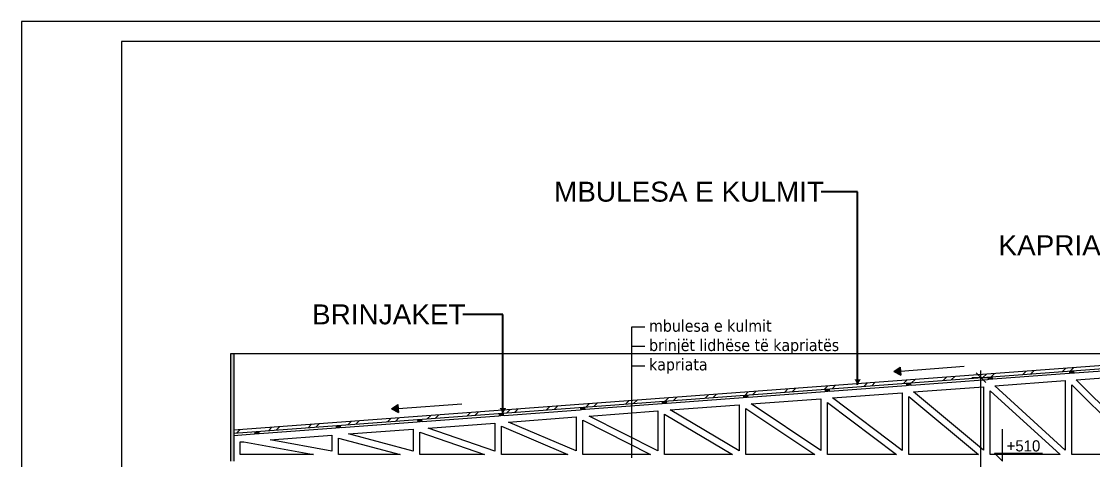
# Model space of a CAD drawing. Header units: millimetres. Extents: x 82061 to 107261, y -5216 to 12604.
# Drawn here: x 82061 to 98142, y 6024 to 12604 of the extents above; entities that cross this region are included whole.
import ezdxf

# ---------------------------------------------------------------- set-up
doc = ezdxf.new("R2010")
doc.units = ezdxf.units.MM
doc.header["$MEASUREMENT"] = 0
for name, color, linetype, lineweight in [('0_Pen_No__1', 7, 'Continuous', 5), ('A - Prerjet_Pen_No__1', 7, 'Continuous', 5), ('A - Prerjet_Pen_No__7', 7, 'Continuous', 5), ('Annotation - Label_Pen_No__42', 8, 'Continuous', 5)]:
    doc.layers.add(name, color=color, linetype=linetype, lineweight=lineweight)
doc.layers.add('A - Dimenzionimi', color=7, linetype='Continuous')
doc.layers.add('A - Prerjet', color=7, linetype='Continuous')
for name, color, linetype, lineweight, true_color in [('A - Dimenzionimi_Pen_No__61', 7, 'Continuous', 5, 0x6a6a6a), ('A - Dimenzionimi_Pen_No__81', 7, 'Continuous', 5, 0x6a6a6a), ('A - Prerjet_Pen_No__108', 7, 'Continuous', 5, 0xfd8379), ('A - Prerjet_Pen_No__156', 7, 'Continuous', 5, 0x54689e), ('A - Prerjet_Pen_No__162', 7, 'Continuous', 5, 0xaaaaaa), ('A - Prerjet_Pen_No__176', 7, 'Continuous', 5, 0x93a0c6), ('A - Prerjet_Pen_No__61', 7, 'Continuous', 5, 0x6a6a6a), ('A - Prerjet_Pen_No__62', 7, 'Continuous', 5, 0xaaaaaa), ('A - Prerjet_Pen_No__68', 7, 'Continuous', 5, 0xfd4435), ('A - Prerjet_Pen_No__82', 7, 'Continuous', 5, 0xaaaaaa)]:
    doc.layers.add(name, color=color, linetype=linetype, lineweight=lineweight, true_color=true_color)
doc.styles.add('GENERATED_STYLE_2', font='')
doc.styles.add('GENERATED_STYLE_3', font='')
doc.styles.add('GENERATED_STYLE_4', font='tahoma.ttf')
doc.styles.get('GENERATED_STYLE_2').set_extended_font_data('Century Gothic')
doc.styles.get('GENERATED_STYLE_3').set_extended_font_data('Arial')
doc.dimstyles.new('GENERATED_STYLE__1', dxfattribs={"dimtxt": 180, "dimasz": 136.8, "dimexe": 0.18, "dimexo": 100000, "dimgap": 0, "dimtad": 1, "dimdec": 0, "dimlfac": 0.1, "dimzin": 0, "dimdsep": 46, "dimtxsty": 'GENERATED_STYLE_3', "dimblk": 'ARROWHEAD_6', "dimblk1": 'ARROWHEAD_6', "dimblk2": 'ARROWHEAD_6', "dimcen": 0.09, "dimclrd": 256, "dimclre": 256, "dimclrt": 256, "dimadec": 0, "dimazin": 0, "dimtfac": 1, "dimtdec": 4, "dimtmove": 0, "dimatfit": 3, "dimfxl": 0, "dimtolj": 1, "dimtzin": 0, "dimarcsym": 0})
doc.dimstyles.new('GENERATED_STYLE__2', dxfattribs={"dimtxt": 0.18, "dimasz": 91.2, "dimexe": 0.18, "dimexo": 0.0625, "dimgap": 0, "dimtad": 0, "dimtih": 1, "dimtoh": 1, "dimdec": 4, "dimzin": 0, "dimdsep": 46, "dimcen": 0.09, "dimadec": 0, "dimazin": 0, "dimtfac": 1, "dimtdec": 4, "dimtmove": 0, "dimatfit": 3, "dimldrblk": 'ARROWHEAD_16', "dimfxl": 0, "dimtolj": 1, "dimtzin": 0, "dimarcsym": 0})

# ---------------------------------------------------------------- blocks, each defined once
blk = doc.blocks.new('Polyline_1', base_point=(87615, 6785))
at = {"layer": 'A - Prerjet_Pen_No__108', "linetype": 'Continuous', "lineweight": 5, "true_color": 0xfd8379}
blk.add_hatch(color=11, dxfattribs=at).paths.add_polyline_path([(87615, 6785), (87723, 6733), (87714, 6852)])
at = {"layer": 'A - Prerjet_Pen_No__108', "color": 11, "linetype": 'Continuous', "lineweight": 5, "true_color": 0xfd8379}
for p, q in [((87615, 6785), (87714, 6852)), ((87615, 6785), (87723, 6733)), ((87714, 6852), (87723, 6733))]:
    blk.add_line(p, q, dxfattribs=at)
at = {"layer": 'A - Prerjet_Pen_No__68', "color": 20, "linetype": 'Continuous', "lineweight": 5, "true_color": 0xfd4435, "flags": 128}
blk.add_lwpolyline([(87719, 6793), (88672, 6863)], dxfattribs=at)
blk = doc.blocks.new('Polyline_2', base_point=(95156, 7346))
at = {"layer": 'A - Prerjet_Pen_No__108', "linetype": 'Continuous', "lineweight": 5, "true_color": 0xfd8379}
blk.add_hatch(color=11, dxfattribs=at).paths.add_polyline_path([(95156, 7346), (95264, 7294), (95255, 7414)])
at = {"layer": 'A - Prerjet_Pen_No__108', "color": 11, "linetype": 'Continuous', "lineweight": 5, "true_color": 0xfd8379}
for p, q in [((95156, 7346), (95255, 7414)), ((95255, 7414), (95264, 7294)), ((95156, 7346), (95264, 7294))]:
    blk.add_line(p, q, dxfattribs=at)
at = {"layer": 'A - Prerjet_Pen_No__68', "color": 20, "linetype": 'Continuous', "lineweight": 5, "true_color": 0xfd4435, "flags": 128}
blk.add_lwpolyline([(95259, 7354), (96212, 7425)], dxfattribs=at)
blk = doc.blocks.new('Dimension_2', base_point=(96791, 6000))
at = {"layer": 'A - Prerjet_Pen_No__156', "color": 165, "linetype": 'Continuous', "lineweight": 5, "true_color": 0x54689e}
for p, q in [((96791, 6000), (96791, 6480)), ((96791, 6000), (96671, 6120)), ((96671, 6120), (96791, 6120)), ((96791, 6120), (97390, 6120))]:
    blk.add_line(p, q, dxfattribs=at)
at = {"layer": 'A - Prerjet_Pen_No__176', "color": 253, "lineweight": 5, "true_color": 0x93a0c6, "insert": (96851, 6144), "char_height": 168, "attachment_point": 7, "style": 'GENERATED_STYLE_2'}
blk.add_mtext('\\A1;{\\pql;\\fCentury Gothic|b0|i0|c0|p34;+510}', dxfattribs=at)
blk = doc.blocks.new('*D12')
at = {"layer": 'A - Dimenzionimi_Pen_No__81', "color": 251, "linetype": 'Continuous', "lineweight": 5, "true_color": 0x6a6a6a}
for p, q in [((96601, 7253), (96331, 7253)), ((96538, 7181), (96394, 7325)), ((96466, 7253), (96466, 7361)), ((96466, 0), (96466, 7253)), ((96394, 72), (96538, -72)), ((96601, 0), (96331, 0)), ((96466, -108), (96466, 0))]:
    blk.add_line(p, q, dxfattribs=at)
at = {"layer": 'A - Dimenzionimi_Pen_No__61', "color": 251, "lineweight": 5, "true_color": 0x6a6a6a, "insert": (96430, 3422), "char_height": 180, "attachment_point": 7, "rotation": 90, "style": 'GENERATED_STYLE_3'}
blk.add_mtext('\\A1;{\\pql;\\fArial|b0|i0|c0|p34;725}', dxfattribs=at)
blk = doc.blocks.new('ARROWHEAD_6')
at = {"color": 0, "linetype": 'Continuous', "lineweight": 0}
for p, q in [((0, 0), (-1, 0)), ((-0.5, -0.5), (0.5, 0.5))]:
    blk.add_line(p, q, dxfattribs=at)
blk = doc.blocks.new('ARROWHEAD_16')
at = {"linetype": 'Continuous', "lineweight": 0}
blk.add_hatch(color=0, dxfattribs=at).paths.add_polyline_path([(-0.9093, 0.525), (0, 0), (-0.9093, -0.525)])
at = {"color": 0, "linetype": 'Continuous', "lineweight": 0}
blk.add_line((0, 0), (-1, 0), dxfattribs=at)

msp = doc.modelspace()

# ---------------------------------------------------------------- hatches: boundary and pattern name
at = {"layer": 'A - Prerjet_Pen_No__162', "linetype": 'Continuous', "lineweight": 5, "true_color": 0xaaaaaa}
for points in [[(96646.4, 7226.1), (96643.5, 7266), (96563.7, 7260.1), (96566.7, 7220.2)], [(97869.6, 7317.2), (97866.7, 7357), (97786.9, 7351.1), (97789.9, 7311.2)], [(94200, 7044), (94197.1, 7083.9), (94117.3, 7078), (94120.3, 7038.1)], [(95423.2, 7135.1), (95420.3, 7175), (95340.5, 7169), (95343.5, 7129.1)], [(92976.8, 6953), (92973.8, 6992.9), (92894, 6986.9), (92897, 6947)], [(90530.4, 6770.9), (90527.5, 6810.8), (90447.7, 6804.8), (90450.7, 6764.9)], [(91753.6, 6861.9), (91750.7, 6901.8), (91670.9, 6895.9), (91673.9, 6856)], [(88084, 6588.8), (88081.1, 6628.7), (88001.3, 6622.7), (88004.3, 6582.9)], [(89307.2, 6679.8), (89304.3, 6719.7), (89224.5, 6713.8), (89227.5, 6673.9)], [(85637.5, 6406.7), (85634.5, 6446.6), (85554.7, 6440.6), (85557.7, 6400.8)], [(86860.8, 6497.7), (86857.9, 6537.6), (86778.1, 6531.7), (86781.1, 6491.8)]]:
    msp.add_hatch(color=253, dxfattribs=at).paths.add_polyline_path(points)
at = {"layer": 'A - Prerjet_Pen_No__61', "linetype": 'Continuous', "lineweight": 5, "true_color": 0x6a6a6a}
h = msp.add_hatch(dxfattribs=at)
h.set_pattern_fill('Insulation', color=251, style=0, pattern_type=2)
h.set_pattern_definition([(45, (0, 0), (-275.7716, 275.7716), []), (45, (-55.15, 55.15), (-275.7716, 275.7716), [])])
h.paths.add_polyline_path([(85247.6, 6467.9), (85247.6, 6417.8), (100276.2, 7536.4), (100276.2, 7586.5)])
at = {"layer": 'A - Prerjet_Pen_No__82', "linetype": 'Continuous', "lineweight": 0, "true_color": 0xc3c3c3}
msp.add_hatch(color=9, dxfattribs=at).paths.add_polyline_path([(85247.6, 7610.3), (85197.6, 7610.3), (85197.6, 6000), (85247.6, 6000)])

# ---------------------------------------------------------------- linework, layer by layer
at = {"layer": '0_Pen_No__1', "color": 7, "linetype": 'Continuous', "lineweight": 5}
for points in [[(107261.4, 12603.7), (82061.4, 12603.7), (82061.4, -5216.3), (107261.4, -5216.3)], [(83561.4, -4916.3), (106961.4, -4916.3), (106961.4, 12303.7), (83561.4, 12303.7)]]:
    msp.add_lwpolyline(points, close=True, dxfattribs=at)
at = {"layer": 'A - Prerjet_Pen_No__1', "color": 7, "linetype": 'Continuous', "lineweight": 5}
for p, q in [((85197.6, 7610.3), (85197.6, 6000)), ((85247.6, 7610.3), (85197.6, 7610.3)), ((85247.6, 7610.3), (85247.6, 6381.4)), ((99012.8, 7406), (97869.4, 7320.9)), ((97789.6, 7314.9), (96646.2, 7229.8)), ((97895.7, 7222.5), (98953, 7301.2)), ((95343.2, 7132.8), (94199.8, 7047.7)), ((96566.4, 7223.9), (95423, 7138.8)), ((95455.1, 7040.9), (96506.6, 7119.1)), ((96506.6, 7119.1), (96506.6, 6165.1)), ((96675.1, 7131.7), (97729.8, 7210.2)), ((97729.8, 6167.7), (96675.1, 7131.7)), ((97729.8, 7210.2), (97729.8, 6167.7)), ((97829.8, 7147.1), (98882.1, 6100)), ((97829.8, 6100), (97829.8, 7147.1)), ((98953, 6170.5), (97895.7, 7222.5)), ((92896.7, 6950.7), (91753.4, 6865.6)), ((94120, 7041.8), (92976.5, 6956.7)), ((93017.8, 6859.5), (94060.2, 6937.1)), ((94060.2, 6937.1), (94060.2, 6160.2)), ((94235.9, 6950.1), (95283.4, 7028.1)), ((95283.4, 6162.6), (94235.9, 6950.1)), ((95283.4, 7028.1), (95283.4, 6162.6)), ((95383.4, 6970.5), (96428.4, 6100)), ((95383.4, 6100), (95383.4, 6970.5)), ((96506.6, 6165.1), (95455.1, 7040.9)), ((96606.6, 7058.8), (97655.7, 6100)), ((96606.6, 6100), (96606.6, 7058.8)), ((90450.4, 6768.6), (89307, 6683.5)), ((91673.6, 6859.7), (90530.2, 6774.6)), ((90586.8, 6678.5), (91613.8, 6755)), ((91613.8, 6755), (91613.8, 6156.1)), ((91801.2, 6768.9), (92837, 6846)), ((92837, 6158), (91801.2, 6768.9)), ((92837, 6846), (92837, 6158)), ((92937, 6100), (92937, 6793.2)), ((92937, 6793.2), (93970.4, 6100)), ((94060.2, 6160.2), (93017.8, 6859.5)), ((94160.2, 6100), (94160.2, 6881.9)), ((94160.2, 6881.9), (95200.2, 6100)), ((89227.2, 6677.6), (88083.8, 6592.5)), ((89375.7, 6588.4), (90390.6, 6663.9)), ((90390.6, 6663.9), (90390.6, 6154.4)), ((90490.6, 6615.3), (91503.5, 6100)), ((90490.6, 6100), (90490.6, 6615.3)), ((91613.8, 6156.1), (90586.8, 6678.5)), ((91713.8, 6100), (91713.8, 6704.4)), ((91713.8, 6704.4), (92738.5, 6100)), ((86780.8, 6495.5), (85637.2, 6410.4)), ((88004, 6586.6), (86860.6, 6501.4)), ((86973.1, 6409.6), (87944.2, 6481.8)), ((87944.2, 6481.8), (87944.2, 6151.7)), ((88044.2, 6100), (88044.2, 6436.4)), ((88044.2, 6436.4), (89014.7, 6100)), ((88169.9, 6498.6), (89167.4, 6572.9)), ((89167.4, 6152.9), (88169.9, 6498.6)), ((89167.4, 6572.9), (89167.4, 6152.9)), ((89267.4, 6100), (89267.4, 6525.9)), ((89267.4, 6525.9), (90263.4, 6100)), ((90390.6, 6154.4), (89375.7, 6588.4)), ((85557.4, 6404.5), (85247.6, 6381.4)), ((85247.6, 6381.4), (85247.6, 6000)), ((85347.6, 6288.6), (85401.2, 6292.5)), ((85347.6, 6100), (85347.6, 6288.6)), ((85401.2, 6292.5), (86445.3, 6100)), ((85794, 6321.8), (86721, 6390.8)), ((86721, 6150.8), (85794, 6321.8)), ((86721, 6390.8), (86721, 6150.8)), ((86821, 6100), (86821, 6346.5)), ((86821, 6346.5), (87749.3, 6100)), ((87944.2, 6151.7), (86973.1, 6409.6)), ((86445.3, 6100), (85347.6, 6100)), ((87749.3, 6100), (86821, 6100)), ((89014.7, 6100), (88044.2, 6100)), ((90263.4, 6100), (89267.4, 6100)), ((91503.5, 6100), (90490.6, 6100)), ((92738.5, 6100), (91713.8, 6100)), ((93970.4, 6100), (92937, 6100)), ((95200.2, 6100), (94160.2, 6100)), ((96428.4, 6100), (95383.4, 6100)), ((97655.7, 6100), (96606.6, 6100)), ((98882.1, 6100), (97829.8, 6100))]:
    msp.add_line(p, q, dxfattribs=at)
at = {"layer": 'A - Prerjet_Pen_No__61', "color": 251, "linetype": 'Continuous', "lineweight": 5, "true_color": 0x6a6a6a}
for p, q in [((100276.2, 7586.5), (85247.6, 6467.9)), ((100276.2, 7536.4), (85247.6, 6417.8))]:
    msp.add_line(p, q, dxfattribs=at)
at = {"layer": 'A - Prerjet_Pen_No__62', "color": 253, "linetype": 'Continuous', "lineweight": 5, "true_color": 0xaaaaaa}
for points in [[(91226.3, 6048.8), (91226.3, 8016.6), (91422.5, 8016.6)], [(91422.5, 7722.3), (91226.3, 7722.3)], [(91422.5, 7428), (91226.3, 7428)]]:
    msp.add_lwpolyline(points, dxfattribs=at)
at = {"layer": 'A - Prerjet_Pen_No__7', "color": 7, "linetype": 'Continuous', "lineweight": 5}
msp.add_line((98530, 7610.3), (85247.6, 7610.3), dxfattribs=at)

# ---------------------------------------------------------------- block references
at = {"layer": 'A - Prerjet', "color": 20, "linetype": 'Continuous', "lineweight": 5, "true_color": 0xfd4435}
for name, p in [('Polyline_2', (95155.7, 7346.1)), ('Polyline_1', (87615.3, 6784.8))]:
    msp.add_blockref(name, p, dxfattribs=at)
at = {"layer": 'A - Prerjet', "color": 165, "linetype": 'Continuous', "lineweight": 5, "true_color": 0x54689e}
msp.add_blockref('Dimension_2', (96791, 6000), dxfattribs=at)

# ---------------------------------------------------------------- texts
at = {"layer": 'A - Prerjet_Pen_No__62', "color": 253, "linetype": 'Continuous', "lineweight": 5, "true_color": 0xaaaaaa, "insert": (91483.9, 8124.1), "char_height": 180, "attachment_point": 1, "line_spacing_factor": 0.967, "style": 'GENERATED_STYLE_4'}
msp.add_mtext('\\A1;{\\pql;\\fTahoma|b0|i0|c0|p34;mbulesa e kulmit\\P\\pql;\\fTahoma|b0|i0|c0|p34;brinjët lidhëse të kapriatës\\P\\pql;\\fTahoma|b0|i0|c0|p34;kapriata}', dxfattribs=at)
at = {"layer": 'Annotation - Label_Pen_No__42', "color": 8, "linetype": 'Continuous', "lineweight": 5, "char_height": 300, "attachment_point": 4, "style": 'GENERATED_STYLE_3'}
for s, insert in [('\\A1;{\\pql;\\fArial|b0|i0|c0|p34;MBULESA E KULMIT}', (90057.1, 10045.3)), ('\\A1;{\\pql;\\fArial|b0|i0|c0|p34;KAPRIATA}', (96728.3, 9241.9)), ('\\A1;{\\pql;\\fArial|b0|i0|c0|p34;BRINJAKET}', (86423.8, 8202.7))]:
    msp.add_mtext(s, dxfattribs=dict(at, insert=insert))

# ---------------------------------------------------------------- dimensions: what is measured, and where the dimension line sits
at = {"layer": 'A - Dimenzionimi', "color": 251, "linetype": 'Continuous', "lineweight": 5, "true_color": 0x6a6a6a}
dim = msp.add_linear_dim(base=(96465.9, 7252.8), p1=(100276.2, 0), p2=(96465.9, 7252.8), angle=90, dimstyle='GENERATED_STYLE__1', dxfattribs=at)
dim.commit()
dim.dimension.update_dxf_attribs({"geometry": '*D12', "text_midpoint": (96339.9, 3627.3), "dimtype": 160, "text_rotation": 90})

# ---------------------------------------------------------------- leaders
at = {"layer": 'Annotation - Label_Pen_No__42', "color": 8, "linetype": 'Continuous', "lineweight": 5, "annotation_type": 0, "has_hookline": 1, "hookline_direction": 1}
for points, text_width in [([(94615, 7147.8), (94615, 10045.3), (94066.6, 10045.3)], 4009.5), ([(99305.9, 7382.9), (99305.9, 9241.9), (98769.4, 9241.9)], 2041.1), ([(89289.4, 6714), (89289.4, 8202.7), (88688.5, 8202.7)], 2264.7)]:
    msp.add_leader(points, dimstyle='GENERATED_STYLE__2', dxfattribs=dict(at, text_width=text_width))

doc.saveas('drawing.dxf')
